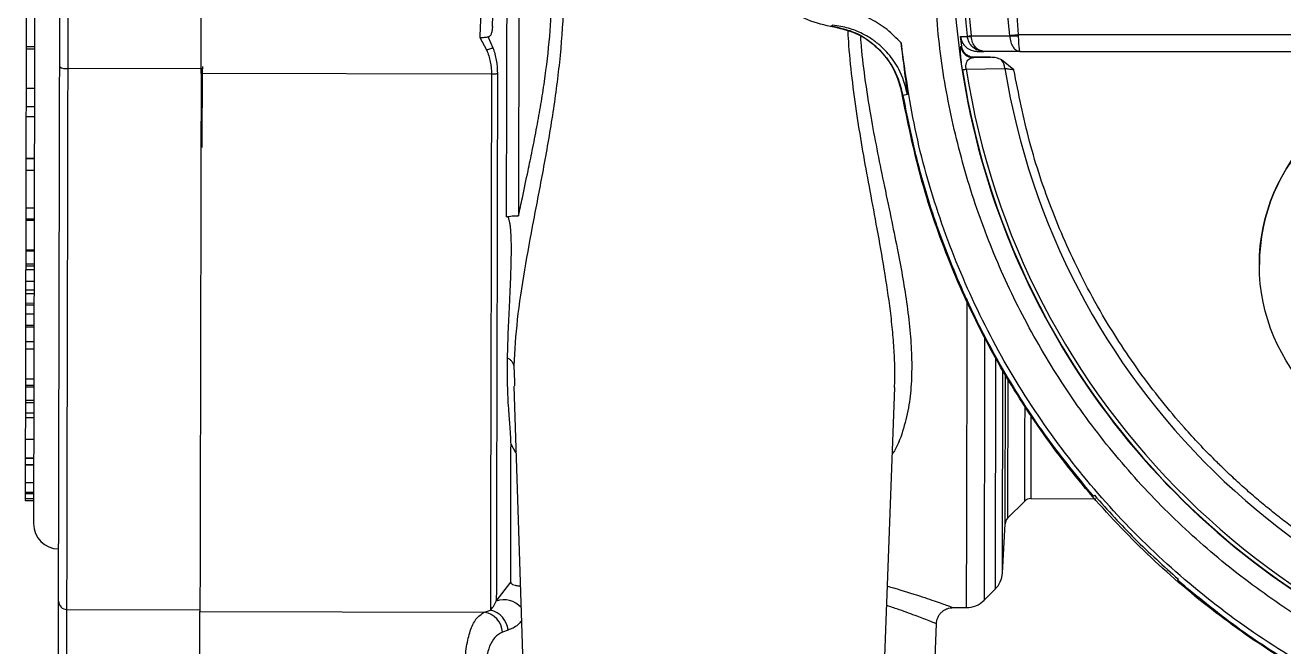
# Model space of a CAD drawing. Header units: millimetres. Extents: x 2003 to 4439, y 563 to 2285.
# Drawn here: x 2444.5 to 2594.4, y 1953 to 2027 of the extents above; entities that cross this region are included whole.
import ezdxf

# ---------------------------------------------------------------- set-up
doc = ezdxf.new("R2010")
doc.units = ezdxf.units.MM

msp = doc.modelspace()

# ---------------------------------------------------------------- linework, layer by layer
at = {"color": 7, "linetype": 'Continuous', "lineweight": 25}
for p, q in [((2444.622, 2033.645), (2444.595, 2020.916)), ((2449.597, 2021.843), (2449.613, 2029.415)), ((2540.399, 2026.849), (2540.649, 2026.998)), ((2498.621, 2025.515), (2499.445, 2024.057)), ((2499.613, 2025.577), (2500.192, 2024.321)), ((2555.881, 2025.665), (2556.685, 2025.663)), ((2556.019, 2024.489), (2555.881, 2025.665)), ((2556.684, 2025.68), (2556.685, 2025.663)), ((2557.146, 2025.732), (2561.731, 2025.723)), ((2557.151, 2025.663), (2557.146, 2025.732)), ((2561.731, 2025.723), (2561.728, 2025.764)), ((2562.754, 2025.884), (2613.445, 2025.884)), ((2562.754, 2025.884), (2562.757, 2025.723)), ((2444.602, 2024.182), (2445.602, 2024.18)), ((2445.603, 2024.402), (2444.603, 2024.404)), ((2555.924, 2024.456), (2556.019, 2024.489)), ((2557.872, 2023.884), (2558.66, 2023.884)), ((2558.66, 2023.884), (2558.368, 2023.936)), ((2558.66, 2023.884), (2558.397, 2023.946)), ((2562.955, 2023.884), (2558.66, 2023.884)), ((2562.955, 2023.884), (2613.445, 2023.884)), ((2465.598, 2022.096), (2465.597, 2021.809)), ((2557.411, 2023.14), (2559.452, 2023.174)), ((2559.452, 2023.174), (2557.508, 2023.174)), ((2562.234, 2021.7), (2560.759, 2022.874)), ((2465.597, 2021.809), (2449.597, 2021.843)), ((2500.024, 2021.165), (2465.439, 2021.239)), ((2465.577, 2012.423), (2465.597, 2021.809)), ((2556.563, 2021.768), (2561.163, 2021.85)), ((2444.592, 2019.495), (2444.587, 2017.32)), ((2444.592, 2019.495), (2445.592, 2019.493)), ((2549.567, 2018.766), (2549.05, 2018.646)), ((2444.585, 2016.129), (2444.574, 2011.168)), ((2444.587, 2017.32), (2444.585, 2016.129)), ((2444.585, 2016.129), (2445.585, 2016.127)), ((2444.587, 2017.32), (2445.587, 2017.318)), ((2444.574, 2011.136), (2444.571, 2009.747)), ((2444.574, 2011.168), (2445.574, 2011.166)), ((2444.574, 2011.168), (2444.574, 2011.136)), ((2444.574, 2011.136), (2445.574, 2011.134)), ((2444.571, 2009.747), (2444.562, 2005.263)), ((2444.571, 2009.747), (2445.571, 2009.745)), ((2444.562, 2005.263), (2444.559, 2003.948)), ((2444.562, 2005.263), (2445.562, 2005.26)), ((2444.559, 2003.786), (2444.551, 2000.242)), ((2444.559, 2003.948), (2445.559, 2003.946)), ((2444.559, 2003.948), (2444.559, 2003.786)), ((2444.559, 2003.786), (2445.558, 2003.784)), ((2444.551, 2000.14), (2444.547, 1998.574)), ((2444.551, 2000.242), (2445.551, 2000.24)), ((2444.551, 2000.242), (2444.551, 2000.14)), ((2444.551, 2000.241), (2444.551, 2000.14)), ((2444.551, 2000.14), (2445.551, 2000.138)), ((2444.547, 1998.565), (2444.544, 1997.228)), ((2444.547, 1998.574), (2445.547, 1998.571)), ((2444.547, 1998.346), (2445.547, 1998.344)), ((2591.469, 1998.492), (2591.469, 1998.492)), ((2444.544, 1997.228), (2444.542, 1996.177)), ((2444.546, 1997.92), (2445.546, 1997.918)), ((2444.541, 1995.488), (2445.541, 1995.486)), ((2444.543, 1996.522), (2445.543, 1996.52)), ((2444.537, 1993.712), (2444.535, 1992.647)), ((2444.54, 1995.039), (2444.537, 1993.926)), ((2444.537, 1993.926), (2445.537, 1993.924)), ((2444.537, 1993.926), (2444.537, 1993.712)), ((2444.537, 1993.712), (2445.537, 1993.71)), ((2444.54, 1995.039), (2445.54, 1995.037)), ((2444.535, 1992.647), (2444.532, 1991.302)), ((2444.535, 1992.647), (2445.535, 1992.645)), ((2444.531, 1991.088), (2444.528, 1989.337)), ((2444.532, 1991.302), (2444.531, 1991.088)), ((2444.531, 1991.088), (2445.531, 1991.086)), ((2444.532, 1991.302), (2445.532, 1991.3)), ((2444.528, 1989.337), (2444.526, 1988.478)), ((2444.528, 1989.337), (2445.528, 1989.335)), ((2444.526, 1988.478), (2444.518, 1984.9)), ((2444.526, 1988.478), (2445.526, 1988.476)), ((2502.675, 1986.504), (2502.747, 1984.532)), ((2560.052, 1987.5), (2559.993, 1959.841)), ((2444.518, 1984.9), (2444.516, 1984.138)), ((2444.518, 1984.9), (2445.518, 1984.898)), ((2561.191, 1967.656), (2561.229, 1985.418)), ((2561.52, 1984.981), (2561.484, 1968.31)), ((2444.516, 1983.955), (2444.513, 1982.344)), ((2444.516, 1984.138), (2445.516, 1984.136)), ((2444.516, 1984.138), (2444.516, 1983.955)), ((2444.516, 1983.955), (2445.516, 1983.953)), ((2502.674, 1984.044), (2504.256, 1935.774)), ((2502.747, 1984.532), (2502.765, 1984.047)), ((2546.256, 1935.684), (2548.041, 1983.849)), ((2548.03, 1983.849), (2548.034, 1984.021)), ((2444.512, 1982.09), (2444.51, 1980.869)), ((2444.513, 1982.344), (2444.512, 1982.09)), ((2444.512, 1982.09), (2445.512, 1982.088)), ((2444.513, 1982.344), (2445.513, 1982.342)), ((2444.508, 1980.302), (2444.503, 1977.699)), ((2444.51, 1980.869), (2444.508, 1980.302)), ((2444.508, 1980.302), (2445.508, 1980.3)), ((2444.51, 1980.869), (2445.51, 1980.867)), ((2444.503, 1977.699), (2444.498, 1975.505)), ((2444.503, 1977.699), (2445.503, 1977.697)), ((2502.935, 1976.07), (2502.345, 1977.13)), ((2444.496, 1974.654), (2444.492, 1972.558)), ((2444.498, 1975.438), (2444.496, 1974.698)), ((2444.496, 1974.698), (2444.496, 1974.654)), ((2444.496, 1974.698), (2445.496, 1974.696)), ((2444.496, 1974.654), (2445.496, 1974.651)), ((2444.498, 1975.505), (2445.498, 1975.503)), ((2444.498, 1975.505), (2444.498, 1975.438)), ((2444.498, 1975.438), (2445.498, 1975.435)), ((2444.489, 1971.251), (2444.488, 1970.637)), ((2444.492, 1972.558), (2444.489, 1971.423)), ((2444.489, 1971.423), (2445.489, 1971.421)), ((2444.489, 1971.423), (2444.489, 1971.251)), ((2444.489, 1971.251), (2445.489, 1971.249)), ((2444.492, 1972.558), (2445.492, 1972.556)), ((2444.488, 1970.637), (2444.487, 1970.415)), ((2444.487, 1970.415), (2445.487, 1970.413)), ((2444.488, 1970.637), (2445.488, 1970.635)), ((2561.484, 1968.31), (2563.537, 1970.354)), ((2564.245, 1970.646), (2571.994, 1970.629)), ((2571.721, 1970.92), (2571.832, 1971.032)), ((2560.87, 1961.768), (2561.191, 1967.656)), ((2500.597, 1958.438), (2502.309, 1960.702)), ((2581.827, 1961.037), (2581.716, 1960.925)), ((2503.249, 1960.257), (2503.452, 1960.311)), ((2503.249, 1960.257), (2503.455, 1960.206)), ((2558.683, 1958.536), (2559.993, 1959.841)), ((2555.003, 1957.666), (2556.56, 1957.662)), ((2449.446, 1951.124), (2449.459, 1957.446)), ((2449.459, 1957.446), (2465.302, 1957.413)), ((2465.302, 1957.204), (2499.178, 1957.132)), ((2499.178, 1957.132), (2499.888, 1957.352)), ((2501.988, 1954.984), (2501.337, 1954.756)), ((2552.256, 1935.671), (2553, 1955.74))]:
    msp.add_line(p, q, dxfattribs=at)
at = {"color": 7, "linetype": 'Continuous', "lineweight": 25, "flags": 128}
for points in [[(2503.323, 2047.19), (2503.311, 2041.742), (2503.299, 2036.263), (2503.288, 2030.783), (2503.276, 2025.327), (2503.264, 2019.923), (2503.253, 2014.597), (2503.242, 2009.376), (2503.231, 2004.285)], [(2501.816, 2004.172), (2501.827, 2009.107), (2501.838, 2014.164), (2501.849, 2019.321), (2501.86, 2024.552), (2501.871, 2029.835)], [(2556.684, 2025.68), (2556.698, 2025.682), (2556.725, 2025.685), (2556.765, 2025.689), (2556.818, 2025.695), (2556.884, 2025.702), (2556.96, 2025.711), (2557.048, 2025.721), (2557.146, 2025.732)], [(2561.728, 2025.764), (2561.835, 2025.776), (2561.951, 2025.79), (2562.073, 2025.804), (2562.202, 2025.819), (2562.335, 2025.835), (2562.473, 2025.851), (2562.613, 2025.867), (2562.754, 2025.884)], [(2557.411, 2023.14), (2557.465, 2023.159), (2557.508, 2023.174)], [(2449.459, 1957.446), (2449.462, 1958.587), (2449.465, 1960.078), (2449.469, 1961.914), (2449.474, 1964.085), (2449.479, 1966.583), (2449.485, 1969.395), (2449.492, 1972.51), (2449.499, 1975.912), (2449.507, 1979.587), (2449.515, 1983.518), (2449.524, 1987.687), (2449.533, 1992.076), (2449.543, 1996.664), (2449.553, 2001.431), (2449.564, 2006.354), (2449.575, 2011.413), (2449.586, 2016.584), (2449.597, 2021.843)], [(2500.024, 2021.165), (2500.013, 2015.706), (2500.001, 2010.344), (2499.99, 2005.107), (2499.979, 2000.02), (2499.969, 1995.108), (2499.959, 1990.395), (2499.949, 1985.903), (2499.94, 1981.655), (2499.931, 1977.672), (2499.923, 1973.972), (2499.916, 1970.575), (2499.91, 1967.496), (2499.904, 1964.751), (2499.899, 1962.354), (2499.894, 1960.315), (2499.891, 1958.645), (2499.888, 1957.352)], [(2500.732, 2021.217), (2500.72, 2015.986), (2500.709, 2010.843), (2500.699, 2005.814), (2500.688, 2000.92), (2500.678, 1996.183), (2500.668, 1991.625), (2500.659, 1987.267), (2500.65, 1983.128), (2500.642, 1979.227), (2500.634, 1975.581), (2500.627, 1972.208), (2500.62, 1969.122), (2500.614, 1966.336), (2500.609, 1963.865), (2500.604, 1961.719), (2500.6, 1959.907), (2500.597, 1958.438)], [(2556.103, 2021.696), (2556.117, 2021.699), (2556.144, 2021.703), (2556.184, 2021.709), (2556.237, 2021.717), (2556.302, 2021.727), (2556.378, 2021.739), (2556.466, 2021.753), (2556.563, 2021.768)], [(2556.639, 1994.404), (2556.637, 1993.547), (2556.628, 1989.243), (2556.619, 1985.148), (2556.611, 1981.28), (2556.603, 1977.656), (2556.596, 1974.293), (2556.589, 1971.206), (2556.583, 1968.408), (2556.578, 1965.912), (2556.573, 1963.73), (2556.569, 1961.871), (2556.566, 1960.343), (2556.563, 1959.154), (2556.562, 1958.309), (2556.561, 1957.811), (2556.56, 1957.662)], [(2558.75, 1989.721), (2558.748, 1988.68), (2558.739, 1984.621), (2558.731, 1980.799), (2558.723, 1977.232), (2558.716, 1973.936), (2558.71, 1970.928), (2558.704, 1968.221), (2558.699, 1965.828), (2558.695, 1963.759), (2558.691, 1962.025), (2558.688, 1960.633), (2558.686, 1959.59), (2558.684, 1958.901), (2558.684, 1958.569), (2558.683, 1958.536)]]:
    msp.add_lwpolyline(points, dxfattribs=at)
at = {"color": 7, "linetype": 'Continuous', "lineweight": 25}
msp.add_circle((2613.469, 1998.468), 22, dxfattribs=at)
for centre, radius, start, end in [((2646.47, 2035.674), 91.48, 295.79271, 180), ((2646.47, 2035.674), 90.341, 353.64897, 186.35103), ((2646.47, 2035.674), 89.875, 353.64897, 186.35103), ((2646.47, 2035.674), 85.319, 353.33017, 186.66983), ((2646.47, 2035.674), 91.48, 180, 290.22656), ((2556.918, 2027.488), 1.84, 262.72784, 277.27081), ((2562.244, 2040.046), 14.332, 267.94958, 272.05017), ((2557.413, 2024.64), 1.5, 187.07071, 269.91276), ((2559.402, 2021.748), 1.764, 3.33536, 39.6988), ((2449.358, 2023.375), 1.551, 240.61194, 278.85648), ((2646.47, 2035.674), 91.441, 188.79238, 262.46584), ((2646.47, 2035.674), 90.976, 188.79238, 262.46584), ((2646.47, 2035.674), 86.42, 189.2043, 262.12076), ((2613.469, 1998.468), 22, 359.93876, 179.93876), ((2564.243, 1969.646), 1, 89.87803, 134.86738), ((2562.19, 1967.602), 1, 134.87751, 176.87751), ((2448.481, 1967.658), 3, 179.87751, 269.87751), ((2557.877, 1961.966), 3, 314.87751, 356.87751), ((2449.454, 1958.438), 0.992, 180.34725, 270.33968), ((2501.507, 1955.895), 2.7, 41.22775, 109.68883), ((2556.567, 1960.662), 3, 269.87751, 314.87751), ((2498.744, 1954.569), 2.599, 4.13755, 80.39959), ((2499.376, 1954.783), 2.62, 4.39901, 78.72064)]:
    msp.add_arc(centre, radius, start, end, dxfattribs=at)
for points in [[(2646.47, 2119.96), (2643.507, 2119.87), (2637.582, 2119.689), (2628.793, 2118.234), (2620.2, 2115.929), (2611.899, 2112.714), (2603.982, 2108.649), (2596.537, 2103.771), (2589.646, 2098.137), (2583.387, 2091.809), (2577.829, 2084.857), (2573.034, 2077.36), (2569.054, 2069.398), (2565.935, 2061.063), (2563.706, 2052.444), (2562.415, 2043.642), (2561.99, 2034.743), (2562.499, 2028.837), (2562.754, 2025.884)], [(2540.399, 2026.849), (2539.345, 2027.091), (2537.238, 2027.575), (2534.684, 2029.662), (2532.92, 2032.448), (2532.693, 2034.599), (2532.579, 2035.674)], [(2646.47, 1941.934), (2643.402, 1942.021), (2637.267, 1942.195), (2628.153, 1943.598), (2619.215, 1945.823), (2610.539, 1948.931), (2602.21, 1952.87), (2594.307, 1957.607), (2586.906, 1963.096), (2580.079, 1969.283), (2573.891, 1976.11), (2568.402, 1983.511), (2563.665, 1991.414), (2559.727, 1999.744), (2556.619, 2008.419), (2554.394, 2017.357), (2552.99, 2026.471), (2552.816, 2032.607), (2552.729, 2035.674)], [(2465.439, 2021.239), (2465.44, 2022.078), (2465.444, 2023.757), (2465.449, 2025.939), (2465.453, 2027.738), (2465.454, 2028.452), (2465.455, 2028.809)], [(2635.68, 1938.001), (2632.029, 1938.525), (2624.725, 1939.573), (2614.082, 1942.693), (2603.839, 1946.901), (2594.139, 1952.256), (2585.099, 1958.661), (2576.837, 1966.042), (2569.456, 1974.304), (2563.051, 1983.343), (2557.696, 1993.044), (2553.488, 2003.287), (2550.368, 2013.93), (2549.32, 2021.233), (2548.796, 2024.885)], [(2465.439, 2021.239), (2465.433, 2018.624), (2465.422, 2013.395), (2465.406, 2005.815), (2465.39, 1998.527), (2465.375, 1991.617), (2465.361, 1985.15), (2465.349, 1979.194), (2465.337, 1973.806), (2465.327, 1969.042), (2465.318, 1964.946), (2465.311, 1961.577), (2465.305, 1958.898), (2465.303, 1957.769), (2465.302, 1957.204)], [(2500.732, 2021.217), (2500.683, 2021.209), (2500.585, 2021.194), (2500.409, 2021.177), (2500.221, 2021.167), (2500.09, 2021.166), (2500.024, 2021.165)], [(2629.138, 1938.203), (2625.844, 1938.89), (2619.255, 1940.263), (2609.703, 1943.583), (2600.52, 1947.787), (2591.817, 1952.923), (2583.68, 1958.912), (2576.195, 1965.7), (2569.44, 1973.213), (2563.485, 1981.375), (2558.387, 1990.1), (2554.222, 1999.302), (2550.943, 2008.868), (2549.598, 2015.462), (2548.926, 2018.759)], [(2571.721, 1970.92), (2569.833, 1973.217), (2566.059, 1977.81), (2561.214, 1985.311), (2557.014, 1993.182), (2553.566, 2001.411), (2550.814, 2009.905), (2549.638, 2015.733), (2549.05, 2018.646)], [(2571.832, 1971.032), (2573.408, 1969.276), (2576.561, 1965.766), (2580.072, 1962.613), (2581.827, 1961.037)], [(2629.442, 1938.255), (2626.528, 1938.843), (2620.7, 1940.018), (2612.206, 1942.771), (2603.977, 1946.218), (2596.106, 1950.419), (2588.605, 1955.264), (2584.012, 1959.038), (2581.716, 1960.925)], [(2465.288, 1950.792), (2465.29, 1951.584), (2465.293, 1953.166), (2465.297, 1955.078), (2465.3, 1956.538), (2465.301, 1956.982), (2465.302, 1957.204)]]:
    msp.add_open_spline(points, degree=3, dxfattribs=at)
for points, knots in [([(2445.628, 2036.164), (2445.623, 2034.075), (2445.614, 2029.897), (2445.601, 2023.558), (2445.587, 2017.206), (2445.574, 2010.84), (2445.56, 2004.617), (2445.547, 1998.594), (2445.535, 1992.902), (2445.524, 1987.641), (2445.514, 1982.897), (2445.505, 1978.743), (2445.497, 1975.229), (2445.491, 1972.399), (2445.487, 1970.225), (2445.484, 1968.739), (2445.482, 1967.829), (2445.481, 1967.719), (2445.481, 1967.664)], [0, 0, 0, 0, 0.05824723, 0.11649692, 0.17824009, 0.23998812, 0.30380301, 0.36862551, 0.43413759, 0.5, 0.5658624, 0.63137448, 0.69619698, 0.76001187, 0.82175503, 0.88350307, 0.94174906, 1, 1, 1, 1]), ([(2508.529, 2035.765), (2508.578, 2033.556), (2508.676, 2029.141), (2508.169, 2022.608), (2507.301, 2016.133), (2506.187, 2009.854), (2505.002, 2003.718), (2503.905, 1997.765), (2503.003, 1991.968), (2502.783, 1988.3), (2502.675, 1986.504)], [0, 0, 0, 0, 0.12502924, 0.2499672, 0.37284969, 0.50156063, 0.62399412, 0.74790032, 0.87659793, 1, 1, 1, 1]), ([(2503.231, 2004.285), (2503.386, 2005.008), (2503.766, 2006.781), (2504.322, 2009.38), (2504.905, 2012.194), (2505.422, 2014.831), (2505.911, 2017.566), (2506.475, 2021.152), (2506.993, 2025.56), (2507.292, 2030.749), (2507.191, 2034.117), (2507.142, 2035.768)], [0, 0, 0, 0, 0.0735541, 0.1803514, 0.2595907, 0.3508784, 0.4369274, 0.5223462, 0.6912899, 0.8487585, 1, 1, 1, 1]), ([(2448.597, 2022.024), (2448.599, 2022.927), (2448.603, 2024.764), (2448.609, 2027.177), (2448.613, 2029.167), (2448.614, 2029.963), (2448.615, 2030.354)], [0, 0, 0, 0, 0.24579633, 0.5, 0.75420367, 1, 1, 1, 1]), ([(2500.138, 2026.838), (2500.164, 2027.537), (2500.216, 2028.922), (2500.245, 2029.704), (2500.259, 2030.092)], [0, 0, 0, 0, 0.5043694, 1, 1, 1, 1]), ([(2498.757, 2028.738), (2498.741, 2028.371), (2498.709, 2027.612), (2498.651, 2026.229), (2498.621, 2025.515)], [0, 0, 0, 0, 0.4833289, 1, 1, 1, 1]), ([(2548.796, 2024.885), (2548.262, 2025.437), (2547.198, 2026.539), (2545.241, 2027.759), (2543.112, 2028.645), (2541.597, 2028.874), (2540.838, 2028.989)], [0, 0, 0, 0, 0.250755, 0.4999887, 0.7492331, 1, 1, 1, 1]), ([(2500.138, 2026.838), (2500.128, 2026.689), (2500.11, 2026.407), (2500.028, 2026.069), (2499.931, 2025.846), (2499.841, 2025.712), (2499.733, 2025.614), (2499.653, 2025.589), (2499.613, 2025.577)], [0, 0, 0, 0, 0.2899249, 0.5479671, 0.6695696, 0.7795481, 0.889482, 1, 1, 1, 1]), ([(2549.05, 2018.646), (2548.769, 2019.679), (2548.208, 2021.741), (2546.189, 2024.285), (2543.54, 2026.166), (2541.447, 2026.621), (2540.399, 2026.849)], [0, 0, 0, 0, 0.2500466, 0.4994486, 0.7493959, 1, 1, 1, 1]), ([(2540.515, 2026.918), (2541.493, 2026.699), (2543.511, 2026.247), (2546.086, 2024.387), (2548.092, 2021.847), (2548.648, 2019.789), (2548.926, 2018.759)], [0, 0, 0, 0, 0.2386895, 0.4924596, 0.7462298, 1, 1, 1, 1]), ([(2549.567, 2018.766), (2549.292, 2019.8), (2548.922, 2021.193), (2547.967, 2022.727), (2547.288, 2023.607), (2546.473, 2024.446), (2545.455, 2025.272), (2544.143, 2026.055), (2542.514, 2026.717), (2541.29, 2026.901), (2540.649, 2026.998)], [0, 0, 0, 0, 0.2442896, 0.329036, 0.4144898, 0.500125, 0.5979924, 0.7157703, 0.8510724, 1, 1, 1, 1]), ([(2499.613, 2025.577), (2499.469, 2025.551), (2499.179, 2025.497), (2498.808, 2025.509), (2498.621, 2025.515)], [0, 0, 0, 0, 0.4935466, 1, 1, 1, 1]), ([(2548.034, 1984.021), (2548.05, 1984.551), (2548.088, 1985.844), (2548.005, 1987.986), (2547.822, 1990.441), (2547.455, 1993.742), (2546.84, 1997.836), (2545.987, 2002.613), (2545.139, 2007.131), (2544.352, 2011.435), (2543.631, 2015.732), (2543.025, 2020.105), (2542.633, 2023.644), (2542.525, 2025.69), (2542.496, 2026.244)], [0, 0, 0, 0, 0.0433409, 0.1057315, 0.1690542, 0.2334738, 0.3560005, 0.4712292, 0.5764178, 0.6730238, 0.7674205, 0.8671142, 0.9640265, 1, 1, 1, 1]), ([(2543.955, 2025.628), (2543.968, 2025.42), (2544.067, 2023.807), (2544.468, 2020.635), (2545.12, 2016.381), (2545.906, 2012.222), (2546.731, 2008.192), (2547.564, 2004.261), (2548.324, 2000.548), (2548.956, 1997.189), (2549.483, 1993.927), (2549.875, 1990.718), (2550.083, 1987.588), (2550.066, 1984.611), (2549.787, 1981.73), (2549.127, 1978.95), (2548.437, 1977), (2547.834, 1976.054), (2547.747, 1975.918)], [0, 0, 0, 0, 0.0106831, 0.0830391, 0.1654713, 0.2356481, 0.3074556, 0.3870321, 0.4564613, 0.5207151, 0.5842217, 0.6523923, 0.7186099, 0.7834568, 0.8491663, 0.917494, 0.9880997, 1, 1, 1, 1]), ([(2555.881, 2025.665), (2555.93, 2025.436), (2556.033, 2024.958), (2556.499, 2024.366), (2557.09, 2024.006), (2557.57, 2023.892), (2557.813, 2023.886), (2557.872, 2023.884)], [0, 0, 0, 0, 0.2384851, 0.4994878, 0.7493253, 0.9396747, 1, 1, 1, 1]), ([(2558.368, 2023.936), (2558.234, 2023.953), (2557.862, 2023.999), (2557.331, 2024.349), (2556.849, 2024.925), (2556.74, 2025.415), (2556.685, 2025.663)], [0, 0, 0, 0, 0.1562506, 0.4311733, 0.712703, 1, 1, 1, 1]), ([(2558.397, 2023.946), (2558.308, 2023.961), (2558.038, 2024.006), (2557.645, 2024.35), (2557.276, 2024.925), (2557.193, 2025.415), (2557.151, 2025.663)], [0, 0, 0, 0, 0.138579, 0.4192597, 0.7066858, 1, 1, 1, 1]), ([(2561.731, 2025.723), (2561.762, 2025.469), (2561.822, 2024.967), (2562.118, 2024.365), (2562.508, 2023.961), (2562.806, 2023.909), (2562.955, 2023.884)], [0, 0, 0, 0, 0.2577147, 0.5100976, 0.7565093, 1, 1, 1, 1]), ([(2562.757, 2025.723), (2562.761, 2025.485), (2562.771, 2024.993), (2562.814, 2024.414), (2562.865, 2024.081), (2562.911, 2023.913), (2562.94, 2023.894), (2562.955, 2023.884)], [0, 0, 0, 0, 0.24183895, 0.49912391, 0.70899919, 0.84445044, 1, 1, 1, 1]), ([(2444.602, 2024.182), (2444.602, 2023.995), (2444.601, 2023.698), (2444.599, 2022.907), (2444.598, 2022.054), (2444.595, 2021.005), (2444.593, 2020.127), (2444.592, 2019.603), (2444.592, 2019.495)], [0, 0, 0, 0, 0.2971115, 0.4738096, 0.6178895, 0.7619023, 0.9507985, 1, 1, 1, 1]), ([(2444.602, 2024.362), (2444.603, 2024.374), (2444.603, 2024.426), (2444.602, 2024.288), (2444.602, 2024.182)], [0, 0, 0, 0, 0.23224333, 1, 1, 1, 1]), ([(2500.192, 2024.321), (2500.096, 2024.267), (2499.944, 2024.182), (2499.676, 2024.097), (2499.523, 2024.071), (2499.445, 2024.057)], [0, 0, 0, 0, 0.454384, 0.7189542, 1, 1, 1, 1]), ([(2499.445, 2024.057), (2499.615, 2023.596), (2499.947, 2022.695), (2499.999, 2021.667), (2500.024, 2021.165)], [0, 0, 0, 0, 0.5115088, 1, 1, 1, 1]), ([(2500.192, 2024.321), (2500.348, 2023.833), (2500.66, 2022.858), (2500.708, 2021.764), (2500.732, 2021.217)], [0, 0, 0, 0, 0.5006519, 1, 1, 1, 1]), ([(2548.796, 2024.885), (2548.916, 2023.817), (2549.157, 2021.67), (2549.43, 2019.737), (2549.567, 2018.766)], [0, 0, 0, 0, 0.49755733, 1, 1, 1, 1]), ([(2556.103, 2021.696), (2556.072, 2021.906), (2556.008, 2022.339), (2555.942, 2022.921), (2555.895, 2023.425), (2555.866, 2023.93), (2555.866, 2024.356), (2555.904, 2024.422), (2555.924, 2024.456)], [0, 0, 0, 0, 0.1207862, 0.249076, 0.3731346, 0.5013753, 0.7404661, 1, 1, 1, 1]), ([(2557.508, 2023.174), (2557.399, 2023.181), (2557.192, 2023.194), (2556.846, 2023.31), (2556.476, 2023.546), (2556.141, 2023.96), (2556.059, 2024.314), (2556.019, 2024.489)], [0, 0, 0, 0, 0.150225, 0.2871088, 0.5005337, 0.7538342, 1, 1, 1, 1]), ([(2556.563, 2021.768), (2556.55, 2021.835), (2556.525, 2021.969), (2556.52, 2022.163), (2556.538, 2022.337), (2556.613, 2022.651), (2556.893, 2023.038), (2557.208, 2023.1), (2557.411, 2023.14)], [0, 0, 0, 0, 0.0574109, 0.1145191, 0.1752599, 0.2413213, 0.5124894, 1, 1, 1, 1]), ([(2560.759, 2022.874), (2560.55, 2022.963), (2560.131, 2023.14), (2559.678, 2023.162), (2559.452, 2023.174)], [0, 0, 0, 0, 0.5015357, 1, 1, 1, 1]), ([(2448.462, 1958.432), (2448.463, 1958.959), (2448.465, 1960.021), (2448.47, 1962.56), (2448.477, 1965.829), (2448.486, 1969.892), (2448.496, 1974.703), (2448.508, 1980.196), (2448.521, 1986.29), (2448.535, 1992.893), (2448.55, 1999.871), (2448.566, 2007.114), (2448.581, 2014.491), (2448.592, 2019.528), (2448.597, 2022.024)], [0, 0, 0, 0, 0.07995876, 0.16137147, 0.24414236, 0.32889261, 0.41421659, 0.49999999, 0.58577836, 0.67110241, 0.75585763, 0.83862366, 0.92003884, 1, 1, 1, 1]), ([(2561.163, 2021.85), (2561.304, 2021.832), (2561.528, 2021.803), (2561.906, 2021.75), (2562.121, 2021.717), (2562.234, 2021.7)], [0, 0, 0, 0, 0.4463965, 0.7099365, 1, 1, 1, 1]), ([(2634.496, 1951.13), (2632.116, 1951.521), (2629.425, 1951.962), (2626.465, 1952.661), (2625.545, 1952.888), (2624.628, 1953.125), (2623.714, 1953.373), (2622.803, 1953.63), (2622.165, 1953.818), (2621.56, 1954), (2620.51, 1954.323), (2618.929, 1954.841), (2617.147, 1955.473), (2615.602, 1956.056), (2614.358, 1956.551), (2613.327, 1956.979), (2612.536, 1957.317), (2611.748, 1957.663), (2610.964, 1958.017), (2610.183, 1958.379), (2609.637, 1958.639), (2609.119, 1958.889), (2608.053, 1959.409), (2606.354, 1960.283), (2604.344, 1961.391), (2602.15, 1962.672), (2599.916, 1964.072), (2597.845, 1965.474), (2596.602, 1966.359), (2595.54, 1967.134), (2594.375, 1968.01), (2592.852, 1969.21), (2591.586, 1970.256), (2590.573, 1971.122), (2589.804, 1971.796), (2589.043, 1972.479), (2588.29, 1973.172), (2587.546, 1973.873), (2587.033, 1974.368), (2586.579, 1974.812), (2585.112, 1976.261), (2582.742, 1978.775), (2579.753, 1982.325), (2577.148, 1985.757), (2574.827, 1989.159), (2572.57, 1992.825), (2569.784, 1997.906), (2566.729, 2004.749), (2563.927, 2013.085), (2562.798, 2018.828), (2562.234, 2021.7)], [0, 0, 0, 0, 0.0669054, 0.0756699, 0.0844343, 0.0931986, 0.1019628, 0.110727, 0.119491, 0.1204246, 0.1282783, 0.1499631, 0.1666235, 0.1807533, 0.1958166, 0.2037808, 0.2117449, 0.219709, 0.2276731, 0.2356371, 0.2436011, 0.2444503, 0.2516161, 0.2765316, 0.2974645, 0.315335, 0.3470796, 0.3706379, 0.3847586, 0.3894352, 0.4071383, 0.4252052, 0.4432721, 0.4527358, 0.4621996, 0.4716633, 0.481127, 0.4905907, 0.5000544, 0.5009281, 0.5082098, 0.5573213, 0.596775, 0.6369947, 0.6768853, 0.7110643, 0.7564848, 0.8376565, 0.9188283, 1, 1, 1, 1]), ([(2501.816, 2004.172), (2502.023, 2004.221), (2502.32, 2004.291), (2502.732, 2004.305), (2502.989, 2004.302), (2503.135, 2004.292), (2503.231, 2004.285)], [0, 0, 0, 0, 0.4995698, 0.7194287, 0.8167952, 1, 1, 1, 1]), ([(2501.931, 1987.375), (2501.961, 1988.517), (2502.017, 1990.68), (2502.173, 1993.757), (2502.294, 1996.329), (2502.368, 1998.361), (2502.401, 2000.121), (2502.386, 2001.605), (2502.324, 2002.704), (2502.233, 2003.389), (2502.158, 2003.74), (2502.078, 2003.969), (2502.003, 2004.103), (2501.928, 2004.167), (2501.864, 2004.182), (2501.832, 2004.175), (2501.816, 2004.172)], [0, 0, 0, 0, 0.213401, 0.4039718, 0.5420183, 0.6577816, 0.7501722, 0.8401378, 0.9096308, 0.9385991, 0.9617469, 0.9747371, 0.9850297, 0.9931081, 0.9966201, 1, 1, 1, 1]), ([(2444.547, 1998.535), (2444.547, 1998.542), (2444.547, 1998.564), (2444.547, 1998.364), (2444.546, 1998.106), (2444.546, 1997.964)], [0, 0, 0, 0, 0.1818352, 0.549382, 1, 1, 1, 1]), ([(2444.547, 1998.346), (2444.547, 1998.299), (2444.547, 1998.213), (2444.546, 1998.064), (2444.546, 1997.969), (2444.546, 1997.92)], [0, 0, 0, 0, 0.3795737, 0.6815332, 1, 1, 1, 1]), ([(2444.547, 1998.574), (2444.547, 1998.559), (2444.547, 1998.529), (2444.547, 1998.471), (2444.547, 1998.401), (2444.547, 1998.352), (2444.547, 1998.346)], [0, 0, 0, 0, 0.2520201, 0.5042319, 0.9403511, 1, 1, 1, 1]), ([(2444.546, 1997.964), (2444.546, 1997.713), (2444.545, 1997.296), (2444.543, 1996.517), (2444.541, 1995.765), (2444.54, 1995.303), (2444.54, 1995.039)], [0, 0, 0, 0, 0.31350513, 0.52095186, 0.72715375, 1, 1, 1, 1]), ([(2444.546, 1997.92), (2444.546, 1997.794), (2444.545, 1997.472), (2444.544, 1996.982), (2444.543, 1996.672), (2444.543, 1996.522)], [0, 0, 0, 0, 0.2516938, 0.63895425, 1, 1, 1, 1]), ([(2444.543, 1996.522), (2444.542, 1996.27), (2444.541, 1995.828), (2444.541, 1995.514), (2444.541, 1995.512), (2444.541, 1995.512)], [0, 0, 0, 0, 0.4389962, 0.7712172, 1, 1, 1, 1]), ([(2502.345, 1977.13), (2502.32, 1977.72), (2502.268, 1979.006), (2502.068, 1981.147), (2501.916, 1983.914), (2501.926, 1986.142), (2501.931, 1987.375)], [0, 0, 0, 0, 0.1881741, 0.4099933, 0.6735642, 1, 1, 1, 1]), ([(2502.675, 1986.504), (2502.656, 1986.585), (2502.617, 1986.749), (2502.458, 1986.984), (2502.234, 1987.2), (2502.031, 1987.317), (2501.931, 1987.375)], [0, 0, 0, 0, 0.2445592, 0.4961213, 0.7496829, 1, 1, 1, 1]), ([(2560.872, 1961.803), (2560.872, 1961.877), (2560.873, 1962.021), (2560.875, 1963.133), (2560.878, 1964.758), (2560.882, 1966.628), (2560.886, 1968.486), (2560.89, 1970.179), (2560.894, 1971.958), (2560.897, 1973.797), (2560.901, 1975.671), (2560.906, 1977.983), (2560.913, 1981.094), (2560.919, 1983.933), (2560.923, 1985.811), (2560.923, 1986.122)], [0, 0, 0, 0, 0.1222345, 0.2380493, 0.3474439, 0.4504178, 0.5155096, 0.5777461, 0.6371272, 0.6936527, 0.7473227, 0.7981371, 0.8808814, 0.9802767, 1, 1, 1, 1]), ([(2563.537, 1970.354), (2563.537, 1970.482), (2563.538, 1970.738), (2563.542, 1972.752), (2563.549, 1976.029), (2563.556, 1979.043), (2563.56, 1981.244), (2563.561, 1981.584)], [0, 0, 0, 0, 0.2390865, 0.4781731, 0.7172596, 0.9563461, 1, 1, 1, 1]), ([(2564.266, 1980.595), (2564.263, 1979.132), (2564.257, 1976.125), (2564.25, 1973.063), (2564.246, 1971.02), (2564.245, 1970.77), (2564.245, 1970.646)], [0, 0, 0, 0, 0.2400983, 0.4933988, 0.7466994, 1, 1, 1, 1]), ([(2502.309, 1960.702), (2502.311, 1961.575), (2502.315, 1963.323), (2502.323, 1967.102), (2502.333, 1971.614), (2502.341, 1975.292), (2502.345, 1977.13)], [0, 0, 0, 0, 0.2500001, 0.5000002, 0.7500001, 1, 1, 1, 1]), ([(2502.309, 1960.702), (2502.318, 1960.649), (2502.336, 1960.551), (2502.512, 1960.419), (2502.809, 1960.313), (2503.102, 1960.276), (2503.249, 1960.257)], [0, 0, 0, 0, 0.2820139, 0.5300816, 0.7657386, 1, 1, 1, 1]), ([(2547.165, 1960.213), (2547.415, 1960.144), (2548.898, 1959.737), (2551.093, 1959.034), (2553.347, 1958.269), (2554.743, 1957.762), (2554.917, 1957.697), (2555.003, 1957.666)], [0, 0, 0, 0, 0.049705, 0.2944723, 0.5353967, 0.7700573, 1, 1, 1, 1]), ([(2448.447, 1951.478), (2448.448, 1952.325), (2448.452, 1954.047), (2448.457, 1956.139), (2448.46, 1957.724), (2448.461, 1958.199), (2448.462, 1958.432)], [0, 0, 0, 0, 0.2457963, 0.5, 0.7542037, 1, 1, 1, 1]), ([(2499.888, 1957.352), (2500.007, 1957.486), (2500.239, 1957.749), (2500.48, 1958.212), (2500.597, 1958.438)], [0, 0, 0, 0, 0.5119709, 1, 1, 1, 1]), ([(2553, 1955.74), (2553, 1955.74), (2553.083, 1955.706), (2552.849, 1955.801), (2552.395, 1955.984), (2551.627, 1956.287), (2550.708, 1956.639), (2549.734, 1957), (2548.565, 1957.417), (2547.678, 1957.723), (2547.126, 1957.901), (2547.08, 1957.916)], [0, 0, 0, 0, 0.0000281, 0.1640831, 0.3278113, 0.494113, 0.6143004, 0.7411482, 0.8580061, 0.9880442, 1, 1, 1, 1]), ([(2552.999, 1955.723), (2553.032, 1955.971), (2553.083, 1956.353), (2553.341, 1956.807), (2553.602, 1957.118), (2553.923, 1957.367), (2554.388, 1957.606), (2554.771, 1957.642), (2555.02, 1957.665)], [0, 0, 0, 0, 0.2397074, 0.3685253, 0.5000082, 0.6314899, 0.7603044, 1, 1, 1, 1]), ([(2496.805, 1950.725), (2496.875, 1951.523), (2497.014, 1953.09), (2497.473, 1954.977), (2498.151, 1956.456), (2498.824, 1956.899), (2499.178, 1957.132)], [0, 0, 0, 0, 0.2456313, 0.4818963, 0.7279559, 1, 1, 1, 1]), ([(2501.337, 1954.756), (2501.013, 1954.582), (2500.398, 1954.251), (2499.783, 1953.148), (2499.362, 1951.733), (2499.24, 1950.569), (2499.176, 1949.952)], [0, 0, 0, 0, 0.2703279, 0.514495, 0.7428516, 1, 1, 1, 1]), ([(2503.59, 1956.089), (2503.449, 1955.927), (2502.937, 1955.342), (2502.387, 1955.134), (2501.988, 1954.984)], [0, 0, 0, 0, 0.2757141, 1, 1, 1, 1])]:
    msp.add_open_spline(points, degree=3, knots=knots, dxfattribs=at)

doc.saveas('drawing.dxf')
